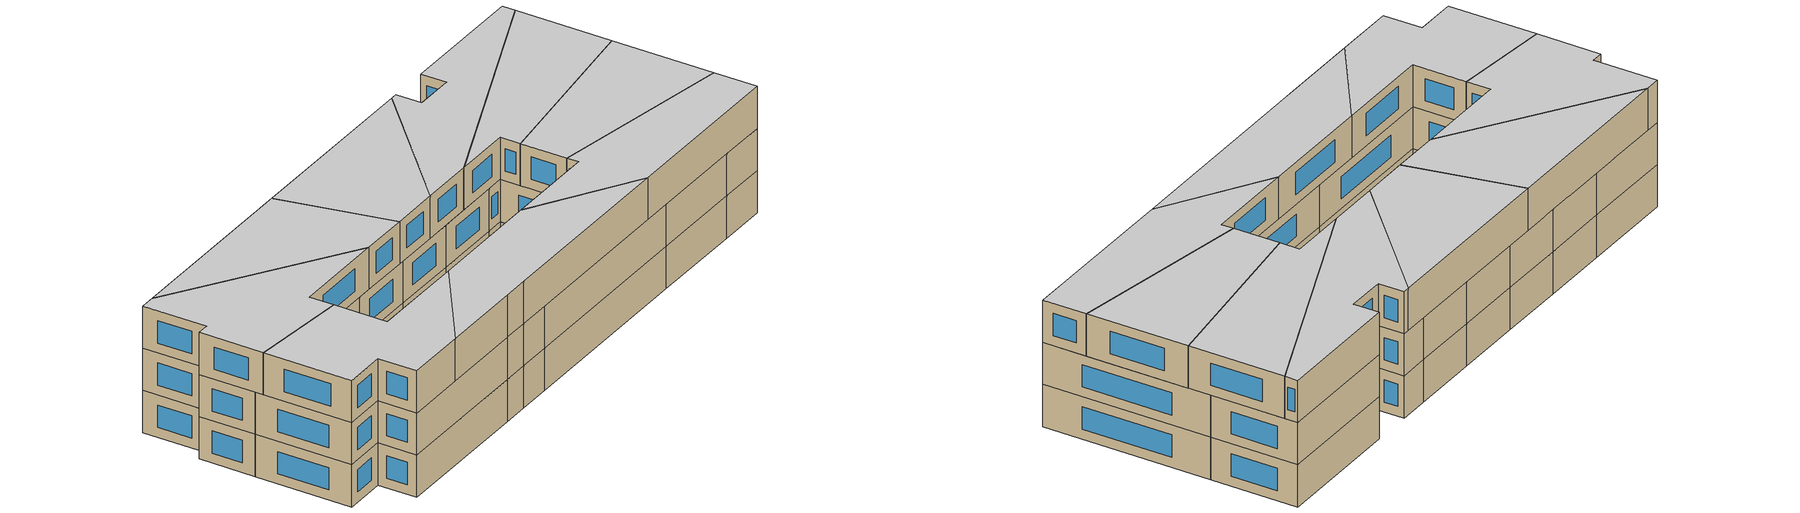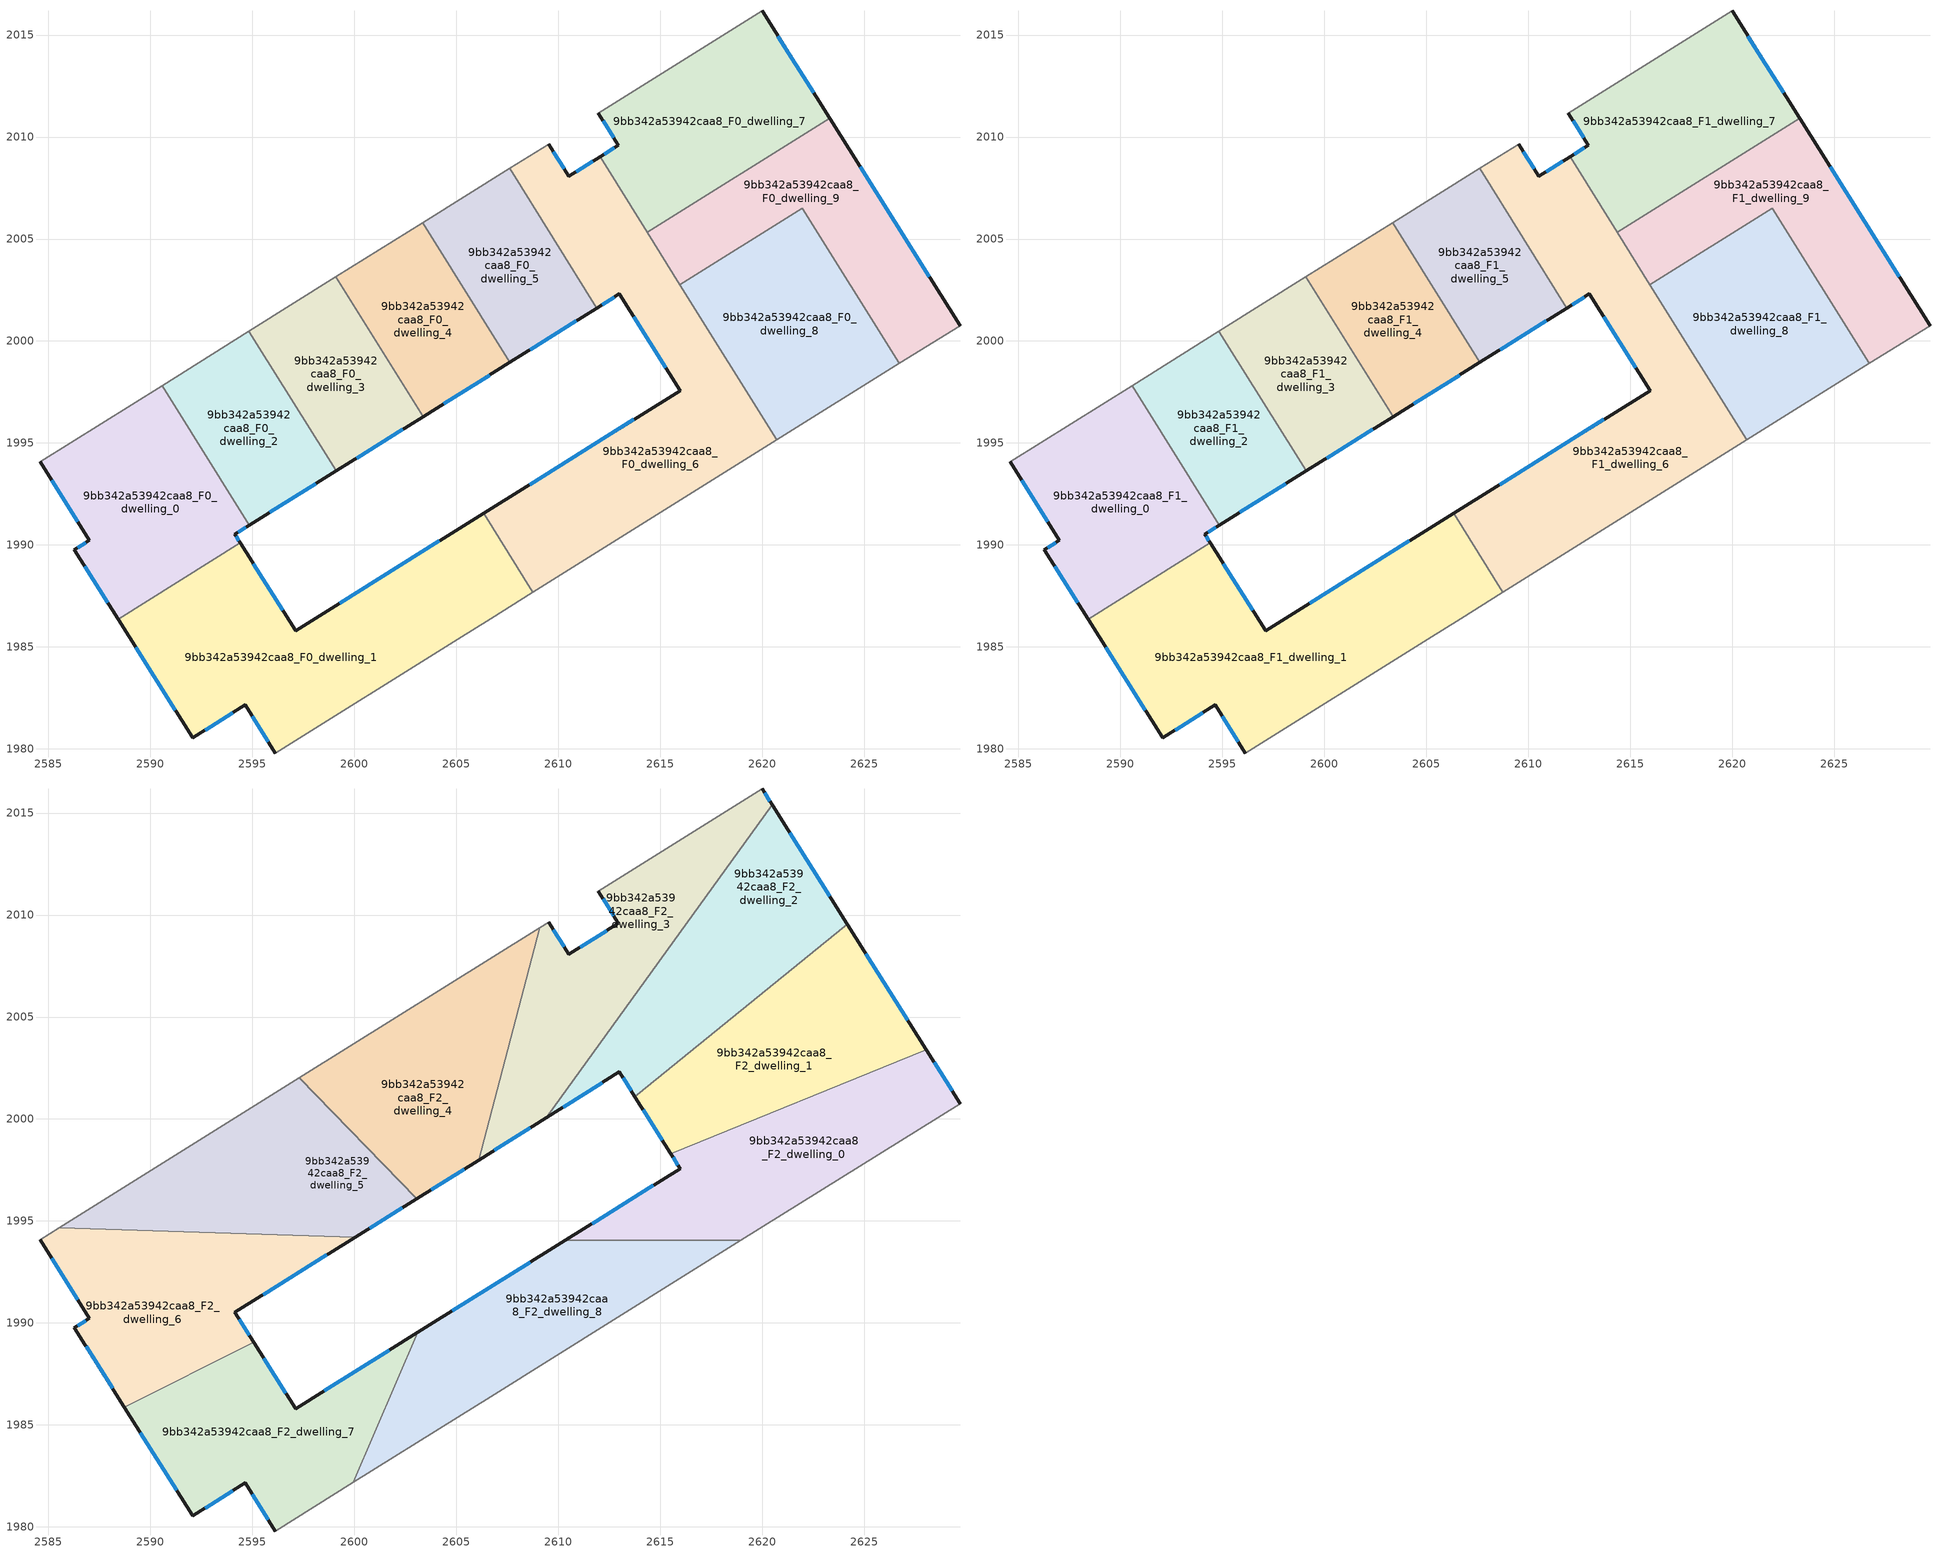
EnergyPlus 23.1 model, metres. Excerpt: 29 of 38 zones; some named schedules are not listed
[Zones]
9bb342a53942caa8_F0_dwelling_0
 floor ground (EU_floor_Construction): 2590.58,1997.82 2594.86,1990.96 2594.14,1990.52 2594.4,1990.1 2588.42,1986.36 2586.28,1989.76 2587.01,1990.22 2584.59,1994.08 z0
 wall outside (EU_wall_Construction): 2584.59,1994.08 2587.01,1990.22 2586.28,1989.76 2588.42,1986.36 / 2594.4,1990.1 2594.14,1990.52 2594.86,1990.96 z0:3
 wall adiabatic (EU_wall_Construction): 2590.58,1997.82 2584.59,1994.08 z0:3
 wall to 9bb342a53942caa8_F0_dwelling_2 (EU_wall_Construction): 2594.86,1990.96 2590.58,1997.82 z0:3
 wall to 9bb342a53942caa8_F0_dwelling_1 (EU_wall_Construction): 2588.42,1986.36 2594.4,1990.1 z0:3
 window (EU_Window_Construction): 2585.16,1993.17 2586.44,1991.13 / 2594.31,1990.62 2594.69,1990.86 / 2594.34,1990.2 2594.2,1990.42 / 2586.78,1988.97 2587.91,1987.16 / 2586.84,1990.12 2586.45,1989.87 z0.7:2.3
9bb342a53942caa8_F0_dwelling_1
 floor ground (EU_floor_Construction): 2606.34,1991.55 2608.76,1987.68 2606.7,1986.39 2605.07,1985.38 2596.14,1979.79 2594.66,1982.15 2592.08,1980.54 2588.42,1986.36 2594.4,1990.1 2597.12,1985.78 z0
 wall outside (EU_wall_Construction): 2588.42,1986.36 2592.08,1980.54 2594.66,1982.15 2596.14,1979.79 / 2606.34,1991.55 2597.12,1985.78 2594.4,1990.1 z0:3
 wall to 9bb342a53942caa8_F0_dwelling_6 (EU_wall_Construction): 2608.76,1987.68 2606.34,1991.55 z0:3
 wall adiabatic (EU_wall_Construction): 2596.14,1979.79 2605.07,1985.38 2606.7,1986.39 2608.76,1987.68 z0:3
 window (EU_Window_Construction): 2595,1981.6 2595.79,1980.35 / 2592.68,1980.92 2594.05,1981.77 / 2589.28,1984.99 2591.22,1981.9 / 2596.48,1986.8 2595.04,1989.09 / 2604.18,1990.19 2599.29,1987.14 z0.7:2.3
9bb342a53942caa8_F0_dwelling_2
 floor ground (EU_floor_Construction): 2594.84,2000.48 2599.12,1993.63 2594.86,1990.96 2590.58,1997.82 z0
 wall outside (EU_wall_Construction): 2594.86,1990.96 2599.12,1993.63 z0:3
 wall adiabatic (EU_wall_Construction): 2594.84,2000.48 2590.58,1997.82 z0:3
 wall to 9bb342a53942caa8_F0_dwelling_3 (EU_wall_Construction): 2599.12,1993.63 2594.84,2000.48 z0:3
 window (EU_Window_Construction): 2595.86,1991.59 2598.12,1993 z0.7:2.3
9bb342a53942caa8_F0_dwelling_3
 floor ground (EU_floor_Construction): 2599.1,2003.14 2603.38,1996.29 2599.12,1993.63 2594.84,2000.48 z0
 wall outside (EU_wall_Construction): 2599.12,1993.63 2603.38,1996.29 z0:3
 wall adiabatic (EU_wall_Construction): 2599.1,2003.14 2594.84,2000.48 z0:3
 wall to 9bb342a53942caa8_F0_dwelling_4 (EU_wall_Construction): 2603.38,1996.29 2599.1,2003.14 z0:3
 window (EU_Window_Construction): 2600.12,1994.25 2602.38,1995.66 z0.7:2.3
9bb342a53942caa8_F0_dwelling_4
 floor ground (EU_floor_Construction): 2603.35,2005.8 2607.63,1998.95 2603.38,1996.29 2599.1,2003.14 z0
 wall outside (EU_wall_Construction): 2603.38,1996.29 2607.63,1998.95 z0:3
 wall adiabatic (EU_wall_Construction): 2603.35,2005.8 2599.1,2003.14 z0:3
 wall to 9bb342a53942caa8_F0_dwelling_5 (EU_wall_Construction): 2607.63,1998.95 2603.35,2005.8 z0:3
 window (EU_Window_Construction): 2604.38,1996.91 2606.63,1998.32 z0.7:2.3
9bb342a53942caa8_F0_dwelling_5
 floor ground (EU_floor_Construction): 2607.61,2008.46 2611.89,2001.61 2607.63,1998.95 2603.35,2005.8 z0
 wall outside (EU_wall_Construction): 2607.63,1998.95 2611.89,2001.61 z0:3
 wall adiabatic (EU_wall_Construction): 2607.61,2008.46 2603.35,2005.8 z0:3
 wall to 9bb342a53942caa8_F0_dwelling_6 (EU_wall_Construction): 2611.89,2001.61 2607.61,2008.46 z0:3
 window (EU_Window_Construction): 2608.63,1999.57 2610.89,2000.98 z0.7:2.3
9bb342a53942caa8_F0_dwelling_6
 floor ground (EU_floor_Construction): 2612.05,2009.04 2620.73,1995.15 2608.76,1987.68 2606.34,1991.55 2615.98,1997.57 2613,2002.3 2611.89,2001.61 2607.61,2008.46 2609.52,2009.65 2610.52,2008.07 z0
 wall outside (EU_wall_Construction): 2611.89,2001.61 2613,2002.3 2615.98,1997.57 2606.34,1991.55 / 2612.05,2009.04 2610.52,2008.07 2609.52,2009.65 z0:3
 wall adiabatic (EU_wall_Construction): 2609.52,2009.65 2607.61,2008.46 / 2608.76,1987.68 2620.73,1995.15 z0:3
 wall to 9bb342a53942caa8_F0_dwelling_8 (EU_wall_Construction): 2620.73,1995.15 2615.97,2002.76 z0:3
 wall to 9bb342a53942caa8_F0_dwelling_7 (EU_wall_Construction): 2614.36,2005.34 2612.05,2009.04 z0:3
 wall to 9bb342a53942caa8_F0_dwelling_9 (EU_wall_Construction): 2615.97,2002.76 2614.36,2005.34 z0:3
 window (EU_Window_Construction): 2613.7,2001.19 2615.28,1998.68 / 2612.15,2001.77 2612.74,2002.14 / 2610.28,2008.44 2609.76,2009.28 / 2611.69,2008.81 2610.88,2008.3 / 2613.71,1996.16 2608.61,1992.96 z0.7:2.3
9bb342a53942caa8_F0_dwelling_7
 floor ground (EU_floor_Construction): 2620,2016.19 2623.3,2010.93 2614.36,2005.34 2612.05,2009.04 2612.95,2009.6 2611.97,2011.17 z0
 wall outside (EU_wall_Construction): 2611.97,2011.17 2612.95,2009.6 2612.05,2009.04 / 2623.3,2010.93 2620,2016.19 z0:3
 wall adiabatic (EU_wall_Construction): 2620,2016.19 2611.97,2011.17 z0:3
 wall to 9bb342a53942caa8_F0_dwelling_9 (EU_wall_Construction): 2614.36,2005.34 2623.3,2010.93 z0:3
 window (EU_Window_Construction): 2612.2,2010.8 2612.72,2009.97 / 2622.53,2012.17 2620.78,2014.95 / 2612.74,2009.47 2612.26,2009.17 z0.7:2.3
9bb342a53942caa8_F0_dwelling_8
 floor ground (EU_floor_Construction): 2621.97,2006.51 2626.72,1998.9 2620.73,1995.15 2615.97,2002.76 z0
 wall to 9bb342a53942caa8_F0_dwelling_9 (EU_wall_Construction): 2626.72,1998.9 2621.97,2006.51 2615.97,2002.76 z0:3
 wall adiabatic (EU_wall_Construction): 2620.73,1995.15 2626.72,1998.9 z0:3
9bb342a53942caa8_F0_dwelling_9
 floor ground (EU_floor_Construction): 2623.3,2010.93 2629.7,2000.76 2626.72,1998.9 2621.97,2006.51 2615.97,2002.76 2614.36,2005.34 z0
 wall outside (EU_wall_Construction): 2629.7,2000.76 2623.3,2010.93 z0:3
 wall adiabatic (EU_wall_Construction): 2626.72,1998.9 2629.7,2000.76 z0:3
 window (EU_Window_Construction): 2628.2,2003.15 2624.81,2008.54 z0.7:2.3
9bb342a53942caa8_F1_dwelling_0
 floor to 9bb342a53942caa8_F0_dwelling_0 (EU_floor_Construction): 2590.58,1997.82 2594.86,1990.96 2594.14,1990.52 2594.4,1990.1 2588.42,1986.36 2586.28,1989.76 2587.01,1990.22 2584.59,1994.08 z3
 wall outside (EU_wall_Construction): 2584.59,1994.08 2587.01,1990.22 2586.28,1989.76 2588.42,1986.36 / 2594.4,1990.1 2594.14,1990.52 2594.86,1990.96 z3:6
 wall adiabatic (EU_wall_Construction): 2590.58,1997.82 2584.59,1994.08 z3:6
 wall to 9bb342a53942caa8_F1_dwelling_2 (EU_wall_Construction): 2594.86,1990.96 2590.58,1997.82 z3:6
 wall to 9bb342a53942caa8_F1_dwelling_1 (EU_wall_Construction): 2588.42,1986.36 2594.4,1990.1 z3:6
 window (EU_Window_Construction): 2585.16,1993.17 2586.44,1991.13 / 2594.31,1990.62 2594.69,1990.86 / 2594.34,1990.2 2594.2,1990.42 / 2586.78,1988.97 2587.91,1987.16 / 2586.84,1990.12 2586.45,1989.87 z3.7:5.3
9bb342a53942caa8_F1_dwelling_1
 floor to 9bb342a53942caa8_F0_dwelling_1 (EU_floor_Construction): 2606.34,1991.55 2608.76,1987.68 2606.7,1986.39 2605.07,1985.38 2596.14,1979.79 2594.66,1982.15 2592.08,1980.54 2588.42,1986.36 2594.4,1990.1 2597.12,1985.78 z3
 wall outside (EU_wall_Construction): 2588.42,1986.36 2592.08,1980.54 2594.66,1982.15 2596.14,1979.79 / 2606.34,1991.55 2597.12,1985.78 2594.4,1990.1 z3:6
 wall to 9bb342a53942caa8_F1_dwelling_6 (EU_wall_Construction): 2608.76,1987.68 2606.34,1991.55 z3:6
 wall adiabatic (EU_wall_Construction): 2596.14,1979.79 2605.07,1985.38 2606.7,1986.39 2608.76,1987.68 z3:6
 window (EU_Window_Construction): 2595,1981.6 2595.79,1980.35 / 2592.68,1980.92 2594.05,1981.77 / 2589.28,1984.99 2591.22,1981.9 / 2596.48,1986.8 2595.04,1989.09 / 2604.18,1990.19 2599.29,1987.14 z3.7:5.3
9bb342a53942caa8_F1_dwelling_2
 floor to 9bb342a53942caa8_F0_dwelling_2 (EU_floor_Construction): 2594.84,2000.48 2599.12,1993.63 2594.86,1990.96 2590.58,1997.82 z3
 wall outside (EU_wall_Construction): 2594.86,1990.96 2599.12,1993.63 z3:6
 wall adiabatic (EU_wall_Construction): 2594.84,2000.48 2590.58,1997.82 z3:6
 wall to 9bb342a53942caa8_F1_dwelling_3 (EU_wall_Construction): 2599.12,1993.63 2594.84,2000.48 z3:6
 window (EU_Window_Construction): 2595.86,1991.59 2598.12,1993 z3.7:5.3
9bb342a53942caa8_F1_dwelling_3
 floor to 9bb342a53942caa8_F0_dwelling_3 (EU_floor_Construction): 2599.1,2003.14 2603.38,1996.29 2599.12,1993.63 2594.84,2000.48 z3
 wall outside (EU_wall_Construction): 2599.12,1993.63 2603.38,1996.29 z3:6
 wall adiabatic (EU_wall_Construction): 2599.1,2003.14 2594.84,2000.48 z3:6
 wall to 9bb342a53942caa8_F1_dwelling_4 (EU_wall_Construction): 2603.38,1996.29 2599.1,2003.14 z3:6
 window (EU_Window_Construction): 2600.12,1994.25 2602.38,1995.66 z3.7:5.3
9bb342a53942caa8_F1_dwelling_4
 floor to 9bb342a53942caa8_F0_dwelling_4 (EU_floor_Construction): 2603.35,2005.8 2607.63,1998.95 2603.38,1996.29 2599.1,2003.14 z3
 wall outside (EU_wall_Construction): 2603.38,1996.29 2607.63,1998.95 z3:6
 wall adiabatic (EU_wall_Construction): 2603.35,2005.8 2599.1,2003.14 z3:6
 wall to 9bb342a53942caa8_F1_dwelling_5 (EU_wall_Construction): 2607.63,1998.95 2603.35,2005.8 z3:6
 window (EU_Window_Construction): 2604.38,1996.91 2606.63,1998.32 z3.7:5.3
9bb342a53942caa8_F1_dwelling_5
 floor to 9bb342a53942caa8_F0_dwelling_5 (EU_floor_Construction): 2607.61,2008.46 2611.89,2001.61 2607.63,1998.95 2603.35,2005.8 z3
 wall outside (EU_wall_Construction): 2607.63,1998.95 2611.89,2001.61 z3:6
 wall adiabatic (EU_wall_Construction): 2607.61,2008.46 2603.35,2005.8 z3:6
 wall to 9bb342a53942caa8_F1_dwelling_6 (EU_wall_Construction): 2611.89,2001.61 2607.61,2008.46 z3:6
 window (EU_Window_Construction): 2608.63,1999.57 2610.89,2000.98 z3.7:5.3
9bb342a53942caa8_F1_dwelling_6
 floor to 9bb342a53942caa8_F0_dwelling_6 (EU_floor_Construction): 2612.05,2009.04 2620.73,1995.15 2608.76,1987.68 2606.34,1991.55 2615.98,1997.57 2613,2002.3 2611.89,2001.61 2607.61,2008.46 2609.52,2009.65 2610.52,2008.07 z3
 wall outside (EU_wall_Construction): 2611.89,2001.61 2613,2002.3 2615.98,1997.57 2606.34,1991.55 / 2612.05,2009.04 2610.52,2008.07 2609.52,2009.65 z3:6
 wall adiabatic (EU_wall_Construction): 2609.52,2009.65 2607.61,2008.46 / 2608.76,1987.68 2620.73,1995.15 z3:6
 wall to 9bb342a53942caa8_F1_dwelling_8 (EU_wall_Construction): 2620.73,1995.15 2615.97,2002.76 z3:6
 wall to 9bb342a53942caa8_F1_dwelling_7 (EU_wall_Construction): 2614.36,2005.34 2612.05,2009.04 z3:6
 wall to 9bb342a53942caa8_F1_dwelling_9 (EU_wall_Construction): 2615.97,2002.76 2614.36,2005.34 z3:6
 window (EU_Window_Construction): 2613.7,2001.19 2615.28,1998.68 / 2612.15,2001.77 2612.74,2002.14 / 2610.28,2008.44 2609.76,2009.28 / 2611.69,2008.81 2610.88,2008.3 / 2613.71,1996.16 2608.61,1992.96 z3.7:5.3
9bb342a53942caa8_F1_dwelling_7
 floor to 9bb342a53942caa8_F0_dwelling_7 (EU_floor_Construction): 2620,2016.19 2623.3,2010.93 2614.36,2005.34 2612.05,2009.04 2612.95,2009.6 2611.97,2011.17 z3
 wall outside (EU_wall_Construction): 2611.97,2011.17 2612.95,2009.6 2612.05,2009.04 / 2623.3,2010.93 2620,2016.19 z3:6
 wall adiabatic (EU_wall_Construction): 2620,2016.19 2611.97,2011.17 z3:6
 wall to 9bb342a53942caa8_F1_dwelling_9 (EU_wall_Construction): 2614.36,2005.34 2623.3,2010.93 z3:6
 window (EU_Window_Construction): 2612.2,2010.8 2612.72,2009.97 / 2622.53,2012.17 2620.78,2014.95 / 2612.74,2009.47 2612.26,2009.17 z3.7:5.3
9bb342a53942caa8_F1_dwelling_8
 floor to 9bb342a53942caa8_F0_dwelling_8 (EU_floor_Construction): 2621.97,2006.51 2626.72,1998.9 2620.73,1995.15 2615.97,2002.76 z3
 wall to 9bb342a53942caa8_F1_dwelling_9 (EU_wall_Construction): 2626.72,1998.9 2621.97,2006.51 2615.97,2002.76 z3:6
 wall adiabatic (EU_wall_Construction): 2620.73,1995.15 2626.72,1998.9 z3:6
9bb342a53942caa8_F1_dwelling_9
 floor to 9bb342a53942caa8_F0_dwelling_9 (EU_floor_Construction): 2623.3,2010.93 2629.7,2000.76 2626.72,1998.9 2621.97,2006.51 2615.97,2002.76 2614.36,2005.34 z3
 wall outside (EU_wall_Construction): 2629.7,2000.76 2623.3,2010.93 z3:6
 wall adiabatic (EU_wall_Construction): 2626.72,1998.9 2629.7,2000.76 z3:6
 window (EU_Window_Construction): 2628.2,2003.15 2624.81,2008.54 z3.7:5.3
9bb342a53942caa8_F2_dwelling_0
 floor to 9bb342a53942caa8_F1_dwelling_9 (EU_floor_Construction): 2628.05,2003.39 2629.7,2000.76 2626.72,1998.9 2624.76,2002.05 z6
 floor to 9bb342a53942caa8_F1_dwelling_8 (EU_floor_Construction): 2624.76,2002.05 2626.72,1998.9 2620.73,1995.15 2618.11,1999.35 z6
 floor to 9bb342a53942caa8_F1_dwelling_6 (EU_floor_Construction): 2618.11,1999.35 2620.73,1995.15 2618.95,1994.04 2610.33,1994.04 2615.98,1997.57 2615.52,1998.3 z6
 wall outside (EU_wall_Construction): 2615.52,1998.3 2615.98,1997.57 2610.33,1994.04 / 2629.7,2000.76 2628.05,2003.39 z6:9
 wall to 9bb342a53942caa8_F2_dwelling_8 (EU_wall_Construction): 2610.33,1994.04 2618.95,1994.04 z6:9
 wall to 9bb342a53942caa8_F2_dwelling_1 (EU_wall_Construction): 2628.05,2003.39 2615.52,1998.3 z6:9
 wall adiabatic (EU_wall_Construction): 2618.95,1994.04 2629.7,2000.76 z6:9
 window (EU_Window_Construction): 2614.65,1996.74 2611.66,1994.87 / 2615.63,1998.13 2615.87,1997.74 / 2629.31,2001.38 2628.44,2002.77 z6.7:8.3
 ceiling to 9bb342a53942caa8_F3_dwelling_0 (EU_floor_Construction): 2629.7,2000.76 2628.05,2003.39 2615.52,1998.3 2615.98,1997.57 2610.33,1994.04 2618.95,1994.04 z9
9bb342a53942caa8_F2_dwelling_1
 floor to 9bb342a53942caa8_F1_dwelling_9 (EU_floor_Construction): 2624.17,2009.55 2628.05,2003.39 2624.76,2002.05 2621.97,2006.51 2615.97,2002.76 2615.92,2002.85 z6
 floor to 9bb342a53942caa8_F1_dwelling_8 (EU_floor_Construction): 2621.97,2006.51 2624.76,2002.05 2618.11,1999.35 2615.97,2002.76 z6
 floor to 9bb342a53942caa8_F1_dwelling_6 (EU_floor_Construction): 2615.92,2002.85 2618.11,1999.35 2615.52,1998.3 2613.76,2001.1 z6
 wall outside (EU_wall_Construction): 2613.76,2001.1 2615.52,1998.3 / 2628.05,2003.39 2624.17,2009.55 z6:9
 wall to 9bb342a53942caa8_F2_dwelling_2 (EU_wall_Construction): 2624.17,2009.55 2613.76,2001.1 z6:9
 window (EU_Window_Construction): 2614.17,2000.44 2615.11,1998.95 / 2627.14,2004.84 2625.08,2008.1 z6.7:8.3
 ceiling to 9bb342a53942caa8_F3_dwelling_1 (EU_floor_Construction): 2628.05,2003.39 2624.17,2009.55 2613.76,2001.1 2615.52,1998.3 z9
9bb342a53942caa8_F2_dwelling_2
 floor to 9bb342a53942caa8_F1_dwelling_7 (EU_floor_Construction): 2620.5,2015.4 2623.3,2010.93 2614.36,2005.34 2613.84,2006.18 z6
 floor to 9bb342a53942caa8_F1_dwelling_9 (EU_floor_Construction): 2623.3,2010.93 2624.17,2009.55 2615.92,2002.85 2614.36,2005.34 z6
 floor to 9bb342a53942caa8_F1_dwelling_5 (EU_floor_Construction): 2611.26,2002.62 2611.89,2001.61 2609.41,2000.06 z6
 floor to 9bb342a53942caa8_F1_dwelling_6 (EU_floor_Construction): 2613.84,2006.18 2615.92,2002.85 2613.76,2001.1 2613,2002.3 2611.89,2001.61 2611.26,2002.62 z6
 floor adiabatic (EU_floor_Construction): 2620.5,2015.4 2623.3,2010.93 2614.36,2005.34 2613.84,2006.18 z6
 wall outside (EU_wall_Construction): 2609.41,2000.06 2613,2002.3 2613.76,2001.1 / 2624.17,2009.55 2620.5,2015.4 z6:9
 wall to 9bb342a53942caa8_F2_dwelling_3 (EU_wall_Construction): 2620.5,2015.4 2609.41,2000.06 z6:9
 window (EU_Window_Construction): 2613.18,2002.02 2613.58,2001.38 / 2610.25,2000.58 2612.16,2001.78 / 2623.31,2010.92 2621.36,2014.02 z6.7:8.3
 ceiling to 9bb342a53942caa8_F3_dwelling_2 (EU_floor_Construction): 2624.17,2009.55 2620.5,2015.4 2609.41,2000.06 2613,2002.3 2613.76,2001.1 z9
9bb342a53942caa8_F2_dwelling_3
 floor to 9bb342a53942caa8_F1_dwelling_6 (EU_floor_Construction): 2612.05,2009.04 2613.84,2006.18 2611.26,2002.62 2608.48,2007.07 2609.09,2009.38 2609.52,2009.65 2610.52,2008.07 z6
 floor to 9bb342a53942caa8_F1_dwelling_5 (EU_floor_Construction): 2608.48,2007.07 2611.26,2002.62 2609.41,2000.06 2607.63,1998.95 2606.73,2000.4 z6
 floor to 9bb342a53942caa8_F1_dwelling_7 (EU_floor_Construction): 2620,2016.19 2620.5,2015.4 2613.84,2006.18 2612.05,2009.04 2612.95,2009.6 2611.97,2011.17 z6
 floor to 9bb342a53942caa8_F1_dwelling_4 (EU_floor_Construction): 2606.73,2000.4 2607.63,1998.95 2606.1,1997.99 z6
 wall outside (EU_wall_Construction): 2611.97,2011.17 2612.95,2009.6 2610.52,2008.07 2609.52,2009.65 / 2620.5,2015.4 2620,2016.19 / 2606.1,1997.99 2609.41,2000.06 z6:9
 wall adiabatic (EU_wall_Construction): 2620,2016.19 2611.97,2011.17 / 2609.52,2009.65 2609.09,2009.38 z6:9
 wall to 9bb342a53942caa8_F2_dwelling_4 (EU_wall_Construction): 2609.09,2009.38 2606.1,1997.99 z6:9
 window (EU_Window_Construction): 2612.38,2009.24 2611.09,2008.43 / 2612.2,2010.8 2612.72,2009.97 / 2620.38,2015.58 2620.12,2016 / 2606.87,1998.47 2608.63,1999.57 / 2610.28,2008.44 2609.76,2009.28 z6.7:8.3
 ceiling to 9bb342a53942caa8_F3_dwelling_3 (EU_floor_Construction): 2609.41,2000.06 2620.5,2015.4 2620,2016.19 2611.97,2011.17 2612.95,2009.6 2610.52,2008.07 2609.52,2009.65 2609.09,2009.38 2606.1,1997.99 z9
9bb342a53942caa8_F2_dwelling_4
 floor to 9bb342a53942caa8_F1_dwelling_3 (EU_floor_Construction): 2599.1,2003.14 2603.38,1996.29 2603.07,1996.09 2597.31,2002.02 z6
 floor to 9bb342a53942caa8_F1_dwelling_4 (EU_floor_Construction): 2603.36,2005.8 2606.73,2000.4 2606.1,1997.99 2603.38,1996.29 2599.1,2003.14 z6
 floor to 9bb342a53942caa8_F1_dwelling_6 (EU_floor_Construction): 2609.09,2009.38 2608.48,2007.07 2607.61,2008.46 z6
 floor to 9bb342a53942caa8_F1_dwelling_5 (EU_floor_Construction): 2607.61,2008.46 2608.48,2007.07 2606.73,2000.4 2603.36,2005.8 z6
 wall outside (EU_wall_Construction): 2603.07,1996.09 2606.1,1997.99 z6:9
 wall to 9bb342a53942caa8_F2_dwelling_5 (EU_wall_Construction): 2597.31,2002.02 2603.07,1996.09 z6:9
 wall adiabatic (EU_wall_Construction): 2609.09,2009.38 2597.31,2002.02 z6:9
 window (EU_Window_Construction): 2603.78,1996.54 2605.38,1997.54 z6.7:8.3
 ceiling to 9bb342a53942caa8_F3_dwelling_4 (EU_floor_Construction): 2606.1,1997.99 2609.09,2009.38 2597.31,2002.02 2603.07,1996.09 z9
9bb342a53942caa8_F2_dwelling_5
 floor to 9bb342a53942caa8_F1_dwelling_2 (EU_floor_Construction): 2594.84,2000.48 2598.73,1994.24 2592.69,1994.43 2590.58,1997.82 z6
 floor to 9bb342a53942caa8_F1_dwelling_0 (EU_floor_Construction): 2590.58,1997.82 2592.69,1994.43 2585.53,1994.66 z6
 floor to 9bb342a53942caa8_F1_dwelling_3 (EU_floor_Construction): 2597.31,2002.02 2603.07,1996.09 2600.04,1994.2 2598.73,1994.24 2594.84,2000.48 z6
 wall outside (EU_wall_Construction): 2600.04,1994.2 2603.07,1996.09 z6:9
 wall to 9bb342a53942caa8_F2_dwelling_6 (EU_wall_Construction): 2585.53,1994.66 2600.04,1994.2 z6:9
 wall adiabatic (EU_wall_Construction): 2597.31,2002.02 2585.53,1994.66 z6:9
 window (EU_Window_Construction): 2600.75,1994.65 2602.35,1995.65 z6.7:8.3
 ceiling to 9bb342a53942caa8_F3_dwelling_5 (EU_floor_Construction): 2603.07,1996.09 2597.31,2002.02 2585.53,1994.66 2600.04,1994.2 z9
9bb342a53942caa8_F2_dwelling_6
 floor to 9bb342a53942caa8_F1_dwelling_0 (EU_floor_Construction): 2592.69,1994.43 2594.86,1990.96 2594.14,1990.52 2594.4,1990.1 2588.42,1986.36 2586.28,1989.76 2587.01,1990.22 2584.59,1994.08 2585.53,1994.66 z6
 floor to 9bb342a53942caa8_F1_dwelling_1 (EU_floor_Construction): 2594.4,1990.1 2595.07,1989.04 2588.72,1985.87 2588.42,1986.36 z6
 floor to 9bb342a53942caa8_F1_dwelling_2 (EU_floor_Construction): 2598.73,1994.24 2599.12,1993.63 2594.86,1990.96 2592.69,1994.43 z6
 floor to 9bb342a53942caa8_F1_dwelling_3 (EU_floor_Construction): 2600.04,1994.2 2599.12,1993.63 2598.73,1994.24 z6
 wall outside (EU_wall_Construction): 2584.59,1994.08 2587.01,1990.22 2586.28,1989.76 2588.72,1985.87 / 2595.07,1989.04 2594.14,1990.52 2600.04,1994.2 z6:9
 wall adiabatic (EU_wall_Construction): 2585.53,1994.66 2584.59,1994.08 z6:9
 wall to 9bb342a53942caa8_F2_dwelling_7 (EU_wall_Construction): 2588.72,1985.87 2595.07,1989.04 z6:9
 window (EU_Window_Construction): 2585.16,1993.17 2586.44,1991.13 / 2595.52,1991.38 2598.65,1993.34 / 2594.85,1989.39 2594.36,1990.17 / 2586.85,1988.85 2588.15,1986.79 / 2586.84,1990.12 2586.45,1989.87 z6.7:8.3
 ceiling to 9bb342a53942caa8_F3_dwelling_6 (EU_floor_Construction): 2595.07,1989.04 2594.14,1990.52 2600.04,1994.2 2585.53,1994.66 2584.59,1994.08 2587.01,1990.22 2586.28,1989.76 2588.72,1985.87 z9
9bb342a53942caa8_F2_dwelling_7
 floor to 9bb342a53942caa8_F1_dwelling_1 (EU_floor_Construction): 2603.12,1989.53 2599.96,1982.18 2596.14,1979.79 2594.66,1982.15 2592.08,1980.54 2588.72,1985.87 2595.07,1989.04 2597.12,1985.78 z6
 wall outside (EU_wall_Construction): 2588.72,1985.87 2592.08,1980.54 2594.66,1982.15 2596.14,1979.79 / 2603.12,1989.53 2597.12,1985.78 2595.07,1989.04 z6:9
 wall to 9bb342a53942caa8_F2_dwelling_8 (EU_wall_Construction): 2599.96,1982.18 2603.12,1989.53 z6:9
 wall adiabatic (EU_wall_Construction): 2596.14,1979.79 2599.96,1982.18 z6:9
 window (EU_Window_Construction): 2592.68,1980.92 2594.05,1981.77 / 2589.51,1984.62 2591.29,1981.79 / 2596.64,1986.55 2595.55,1988.28 / 2601.71,1988.65 2598.53,1986.66 / 2595,1981.6 2595.79,1980.35 z6.7:8.3
 ceiling to 9bb342a53942caa8_F3_dwelling_7 (EU_floor_Construction): 2599.96,1982.18 2603.12,1989.53 2597.12,1985.78 2595.07,1989.04 2588.72,1985.87 2592.08,1980.54 2594.66,1982.15 2596.14,1979.79 z9
9bb342a53942caa8_F2_dwelling_8
 floor to 9bb342a53942caa8_F1_dwelling_6 (EU_floor_Construction): 2618.95,1994.04 2608.76,1987.68 2606.34,1991.55 2610.33,1994.04 z6
 floor to 9bb342a53942caa8_F1_dwelling_1 (EU_floor_Construction): 2606.34,1991.55 2608.76,1987.68 2606.7,1986.39 2605.07,1985.38 2599.96,1982.18 2603.12,1989.53 z6
 wall outside (EU_wall_Construction): 2610.33,1994.04 2603.12,1989.53 z6:9
 wall adiabatic (EU_wall_Construction): 2599.96,1982.18 2605.07,1985.38 2606.7,1986.39 2618.95,1994.04 z6:9
 window (EU_Window_Construction): 2608.64,1992.98 2604.81,1990.59 z6.7:8.3
 ceiling to 9bb342a53942caa8_F3_dwelling_8 (EU_floor_Construction): 2618.95,1994.04 2610.33,1994.04 2603.12,1989.53 2599.96,1982.18 2605.07,1985.38 2606.7,1986.39 z9
[Building]
EU S2 Campaign: North Axis=0; Terrain=City; Solar Distribution=FullExterior
[Site:Location]
Budapest.Ferenc.Liszt.Intl.AP: Latitude=47.437; Longitude=19.256; Time Zone=1; Elevation=185
[SizingPeriod:WeatherFileDays]
AnnualSizingPeriod: Begin Month=1; Begin Day of Month=1; End Month=12; End Day of Month=31; Day of Week for Start Day=Monday; Use Weather File Daylight Saving Period=No; Use Weather File Rain and Snow Indicators=No
[MATERIAL]
EU_InternalMass_Material: Roughness=MediumRough; Thickness=0.1; Conductivity=1; Density=1800; Specific Heat=900; Thermal Absorptance=0.9; Solar Absorptance=0.7; Visible Absorptance=0.7
[MATERIAL:NOMASS] Roughness=MediumRough; Thermal Absorptance=0.9; Solar Absorptance=0.7; Visible Absorptance=0.7
Name | Thermal Resistance
EU_wall_NoMass | 0.832559
EU_floor_NoMass | 0.872794
[WINDOWMATERIAL:SIMPLEGLAZINGSYSTEM]
EU_Window_SimpleGlazing: UFactor=2.79869; Solar Heat Gain Coefficient=0.75; Visible Transmittance=0.75
[CONSTRUCTION]
EU_wall_Construction: EU_wall_NoMass
EU_floor_Construction: EU_floor_NoMass
EU_Window_Construction: EU_Window_SimpleGlazing
EU_InternalMass_Construction: EU_InternalMass_Material
[ZONE] Type=1; Multiplier=1; Ceiling Height=autocalculate; Floor Area=autocalculate; Part of Total Floor Area=Yes
Name | Volume
9bb342a53942caa8_F0_dwelling_0; 9bb342a53942caa8_F1_dwelling_0 | 190.432
9bb342a53942caa8_F2_dwelling_0 | 211.602
9bb342a53942caa8_F0_dwelling_1; 9bb342a53942caa8_F1_dwelling_1; 9bb342a53942caa8_F0_dwelling_6; 9bb342a53942caa8_F1_dwelling_6 | 327.917
9bb342a53942caa8_F2_dwelling_1 | 211.594
9bb342a53942caa8_F0_dwelling_2; 9bb342a53942caa8_F1_dwelling_2 | 121.736
9bb342a53942caa8_F2_dwelling_2 | 211.589
9bb342a53942caa8_F0_dwelling_3; 9bb342a53942caa8_F1_dwelling_3 | 121.676
9bb342a53942caa8_F2_dwelling_3 | 211.567
9bb342a53942caa8_F0_dwelling_4; 9bb342a53942caa8_F1_dwelling_4 | 121.648
9bb342a53942caa8_F2_dwelling_4 | 211.607
9bb342a53942caa8_F0_dwelling_5; 9bb342a53942caa8_F1_dwelling_5 | 121.655
9bb342a53942caa8_F2_dwelling_5 | 211.59
9bb342a53942caa8_F2_dwelling_6 | 211.571
9bb342a53942caa8_F0_dwelling_7; 9bb342a53942caa8_F1_dwelling_7; 9bb342a53942caa8_F0_dwelling_8; 9bb342a53942caa8_F1_dwelling_8 | 190.427
9bb342a53942caa8_F2_dwelling_7 | 211.588
9bb342a53942caa8_F2_dwelling_8 | 211.576
9bb342a53942caa8_F0_dwelling_9; 9bb342a53942caa8_F1_dwelling_9 | 190.44
[INTERNALMASS] Construction=EU_InternalMass_Construction
Name | Zone or ZoneList | Surface Area
9bb342a53942caa8_F0_dwelling_0_EU_InternalMass | 9bb342a53942caa8_F0_dwelling_0 | 63.4791
9bb342a53942caa8_F0_dwelling_1_EU_InternalMass | 9bb342a53942caa8_F0_dwelling_1 | 109.308
9bb342a53942caa8_F0_dwelling_2_EU_InternalMass | 9bb342a53942caa8_F0_dwelling_2 | 40.5786
9bb342a53942caa8_F0_dwelling_3_EU_InternalMass | 9bb342a53942caa8_F0_dwelling_3 | 40.5585
9bb342a53942caa8_F0_dwelling_4_EU_InternalMass | 9bb342a53942caa8_F0_dwelling_4 | 40.5494
9bb342a53942caa8_F0_dwelling_5_EU_InternalMass | 9bb342a53942caa8_F0_dwelling_5 | 40.5515
9bb342a53942caa8_F0_dwelling_6_EU_InternalMass | 9bb342a53942caa8_F0_dwelling_6 | 109.302
9bb342a53942caa8_F0_dwelling_7_EU_InternalMass | 9bb342a53942caa8_F0_dwelling_7 | 63.4763
9bb342a53942caa8_F0_dwelling_8_EU_InternalMass | 9bb342a53942caa8_F0_dwelling_8 | 63.4764
9bb342a53942caa8_F0_dwelling_9_EU_InternalMass | 9bb342a53942caa8_F0_dwelling_9 | 63.4804
9bb342a53942caa8_F1_dwelling_0_EU_InternalMass | 9bb342a53942caa8_F1_dwelling_0 | 63.4791
9bb342a53942caa8_F1_dwelling_1_EU_InternalMass | 9bb342a53942caa8_F1_dwelling_1 | 109.308
9bb342a53942caa8_F1_dwelling_2_EU_InternalMass | 9bb342a53942caa8_F1_dwelling_2 | 40.5786
9bb342a53942caa8_F1_dwelling_3_EU_InternalMass | 9bb342a53942caa8_F1_dwelling_3 | 40.5585
9bb342a53942caa8_F1_dwelling_4_EU_InternalMass | 9bb342a53942caa8_F1_dwelling_4 | 40.5494
9bb342a53942caa8_F1_dwelling_5_EU_InternalMass | 9bb342a53942caa8_F1_dwelling_5 | 40.5515
9bb342a53942caa8_F1_dwelling_6_EU_InternalMass | 9bb342a53942caa8_F1_dwelling_6 | 109.302
9bb342a53942caa8_F1_dwelling_7_EU_InternalMass | 9bb342a53942caa8_F1_dwelling_7 | 63.4763
9bb342a53942caa8_F1_dwelling_8_EU_InternalMass | 9bb342a53942caa8_F1_dwelling_8 | 63.4764
9bb342a53942caa8_F1_dwelling_9_EU_InternalMass | 9bb342a53942caa8_F1_dwelling_9 | 63.4804
9bb342a53942caa8_F2_dwelling_0_EU_InternalMass | 9bb342a53942caa8_F2_dwelling_0 | 70.5339
9bb342a53942caa8_F2_dwelling_1_EU_InternalMass | 9bb342a53942caa8_F2_dwelling_1 | 70.5315
9bb342a53942caa8_F2_dwelling_2_EU_InternalMass | 9bb342a53942caa8_F2_dwelling_2 | 70.5296
9bb342a53942caa8_F2_dwelling_3_EU_InternalMass | 9bb342a53942caa8_F2_dwelling_3 | 70.5222
9bb342a53942caa8_F2_dwelling_4_EU_InternalMass | 9bb342a53942caa8_F2_dwelling_4 | 70.5355
9bb342a53942caa8_F2_dwelling_5_EU_InternalMass | 9bb342a53942caa8_F2_dwelling_5 | 70.53
9bb342a53942caa8_F2_dwelling_6_EU_InternalMass | 9bb342a53942caa8_F2_dwelling_6 | 70.5236
9bb342a53942caa8_F2_dwelling_7_EU_InternalMass | 9bb342a53942caa8_F2_dwelling_7 | 70.5292
9bb342a53942caa8_F2_dwelling_8_EU_InternalMass | 9bb342a53942caa8_F2_dwelling_8 | 70.5252
[OTHEREQUIPMENT] Fuel Type=Electricity; Design Level Calculation Method=Watts/Area; Power per Zone Floor Area=1; Fraction Latent=0; Fraction Radiant=0; Fraction Lost=0; Carbon Dioxide Generation Rate=0; EndUse Subcategory=EU_Step8_InternalGains
Name | Zone or ZoneList or Space or SpaceList | Schedule
EU_Step8_InternalGain_9bb342a53942caa8_F0_dwelling_0_f000 | 9bb342a53942caa8_F0_dwelling_0 | EU_Step8_GainSchedule_9bb342a53942caa8_F0_dwelling_0_f000
EU_Step8_InternalGain_9bb342a53942caa8_F0_dwelling_1_f000 | 9bb342a53942caa8_F0_dwelling_1 | EU_Step8_GainSchedule_9bb342a53942caa8_F0_dwelling_1_f000
EU_Step8_InternalGain_9bb342a53942caa8_F0_dwelling_2_f000 | 9bb342a53942caa8_F0_dwelling_2 | EU_Step8_GainSchedule_9bb342a53942caa8_F0_dwelling_2_f000
EU_Step8_InternalGain_9bb342a53942caa8_F0_dwelling_3_f000 | 9bb342a53942caa8_F0_dwelling_3 | EU_Step8_GainSchedule_9bb342a53942caa8_F0_dwelling_3_f000
EU_Step8_InternalGain_9bb342a53942caa8_F0_dwelling_4_f000 | 9bb342a53942caa8_F0_dwelling_4 | EU_Step8_GainSchedule_9bb342a53942caa8_F0_dwelling_4_f000
EU_Step8_InternalGain_9bb342a53942caa8_F0_dwelling_5_f000 | 9bb342a53942caa8_F0_dwelling_5 | EU_Step8_GainSchedule_9bb342a53942caa8_F0_dwelling_5_f000
EU_Step8_InternalGain_9bb342a53942caa8_F0_dwelling_6_f000 | 9bb342a53942caa8_F0_dwelling_6 | EU_Step8_GainSchedule_9bb342a53942caa8_F0_dwelling_6_f000
EU_Step8_InternalGain_9bb342a53942caa8_F0_dwelling_7_f000 | 9bb342a53942caa8_F0_dwelling_7 | EU_Step8_GainSchedule_9bb342a53942caa8_F0_dwelling_7_f000
EU_Step8_InternalGain_9bb342a53942caa8_F0_dwelling_8_f000 | 9bb342a53942caa8_F0_dwelling_8 | EU_Step8_GainSchedule_9bb342a53942caa8_F0_dwelling_8_f000
EU_Step8_InternalGain_9bb342a53942caa8_F0_dwelling_9_f000 | 9bb342a53942caa8_F0_dwelling_9 | EU_Step8_GainSchedule_9bb342a53942caa8_F0_dwelling_9_f000
EU_Step8_InternalGain_9bb342a53942caa8_F1_dwelling_0_f000 | 9bb342a53942caa8_F1_dwelling_0 | EU_Step8_GainSchedule_9bb342a53942caa8_F1_dwelling_0_f000
EU_Step8_InternalGain_9bb342a53942caa8_F1_dwelling_1_f000 | 9bb342a53942caa8_F1_dwelling_1 | EU_Step8_GainSchedule_9bb342a53942caa8_F1_dwelling_1_f000
EU_Step8_InternalGain_9bb342a53942caa8_F1_dwelling_2_f000 | 9bb342a53942caa8_F1_dwelling_2 | EU_Step8_GainSchedule_9bb342a53942caa8_F1_dwelling_2_f000
EU_Step8_InternalGain_9bb342a53942caa8_F1_dwelling_3_f000 | 9bb342a53942caa8_F1_dwelling_3 | EU_Step8_GainSchedule_9bb342a53942caa8_F1_dwelling_3_f000
EU_Step8_InternalGain_9bb342a53942caa8_F1_dwelling_4_f000 | 9bb342a53942caa8_F1_dwelling_4 | EU_Step8_GainSchedule_9bb342a53942caa8_F1_dwelling_4_f000
EU_Step8_InternalGain_9bb342a53942caa8_F1_dwelling_5_f000 | 9bb342a53942caa8_F1_dwelling_5 | EU_Step8_GainSchedule_9bb342a53942caa8_F1_dwelling_5_f000
EU_Step8_InternalGain_9bb342a53942caa8_F1_dwelling_6_f000 | 9bb342a53942caa8_F1_dwelling_6 | EU_Step8_GainSchedule_9bb342a53942caa8_F1_dwelling_6_f000
EU_Step8_InternalGain_9bb342a53942caa8_F1_dwelling_7_f000 | 9bb342a53942caa8_F1_dwelling_7 | EU_Step8_GainSchedule_9bb342a53942caa8_F1_dwelling_7_f000
EU_Step8_InternalGain_9bb342a53942caa8_F1_dwelling_8_f000 | 9bb342a53942caa8_F1_dwelling_8 | EU_Step8_GainSchedule_9bb342a53942caa8_F1_dwelling_8_f000
EU_Step8_InternalGain_9bb342a53942caa8_F1_dwelling_9_f000 | 9bb342a53942caa8_F1_dwelling_9 | EU_Step8_GainSchedule_9bb342a53942caa8_F1_dwelling_9_f000
EU_Step8_InternalGain_9bb342a53942caa8_F2_dwelling_0_f000 | 9bb342a53942caa8_F2_dwelling_0 | EU_Step8_GainSchedule_9bb342a53942caa8_F2_dwelling_0_f000
EU_Step8_InternalGain_9bb342a53942caa8_F2_dwelling_1_f000 | 9bb342a53942caa8_F2_dwelling_1 | EU_Step8_GainSchedule_9bb342a53942caa8_F2_dwelling_1_f000
EU_Step8_InternalGain_9bb342a53942caa8_F2_dwelling_2_f000 | 9bb342a53942caa8_F2_dwelling_2 | EU_Step8_GainSchedule_9bb342a53942caa8_F2_dwelling_2_f000
EU_Step8_InternalGain_9bb342a53942caa8_F2_dwelling_3_f000 | 9bb342a53942caa8_F2_dwelling_3 | EU_Step8_GainSchedule_9bb342a53942caa8_F2_dwelling_3_f000
EU_Step8_InternalGain_9bb342a53942caa8_F2_dwelling_4_f000 | 9bb342a53942caa8_F2_dwelling_4 | EU_Step8_GainSchedule_9bb342a53942caa8_F2_dwelling_4_f000
EU_Step8_InternalGain_9bb342a53942caa8_F2_dwelling_5_f000 | 9bb342a53942caa8_F2_dwelling_5 | EU_Step8_GainSchedule_9bb342a53942caa8_F2_dwelling_5_f000
EU_Step8_InternalGain_9bb342a53942caa8_F2_dwelling_6_f000 | 9bb342a53942caa8_F2_dwelling_6 | EU_Step8_GainSchedule_9bb342a53942caa8_F2_dwelling_6_f000
EU_Step8_InternalGain_9bb342a53942caa8_F2_dwelling_7_f000 | 9bb342a53942caa8_F2_dwelling_7 | EU_Step8_GainSchedule_9bb342a53942caa8_F2_dwelling_7_f000
EU_Step8_InternalGain_9bb342a53942caa8_F2_dwelling_8_f000 | 9bb342a53942caa8_F2_dwelling_8 | EU_Step8_GainSchedule_9bb342a53942caa8_F2_dwelling_8_f000
[ZONEVENTILATION:DESIGNFLOWRATE] Schedule=EU_AlwaysOn; Design Flow Rate Calculation Method=AirChanges/Hour; Air Changes per Hour=0.475469; Ventilation Type=Natural; Fan Pressure Rise=0; Fan Total Efficiency=1; Constant Term Coefficient=1; Temperature Term Coefficient=0; Velocity Term Coefficient=0; Velocity Squared Term Coefficient=0; Minimum Indoor Temperature=-100; Maximum Indoor Temperature=100; Delta Temperature=-100; Minimum Outdoor Temperature=-100; Maximum Outdoor Temperature=100; Maximum Wind Speed=40
Name | Zone or ZoneList or Space or SpaceList
EU_ConstantAir_9bb342a53942caa8_F0_dwelling_0 | 9bb342a53942caa8_F0_dwelling_0
EU_ConstantAir_9bb342a53942caa8_F0_dwelling_1 | 9bb342a53942caa8_F0_dwelling_1
EU_ConstantAir_9bb342a53942caa8_F0_dwelling_2 | 9bb342a53942caa8_F0_dwelling_2
EU_ConstantAir_9bb342a53942caa8_F0_dwelling_3 | 9bb342a53942caa8_F0_dwelling_3
EU_ConstantAir_9bb342a53942caa8_F0_dwelling_4 | 9bb342a53942caa8_F0_dwelling_4
EU_ConstantAir_9bb342a53942caa8_F0_dwelling_5 | 9bb342a53942caa8_F0_dwelling_5
EU_ConstantAir_9bb342a53942caa8_F0_dwelling_6 | 9bb342a53942caa8_F0_dwelling_6
EU_ConstantAir_9bb342a53942caa8_F0_dwelling_7 | 9bb342a53942caa8_F0_dwelling_7
EU_ConstantAir_9bb342a53942caa8_F0_dwelling_8 | 9bb342a53942caa8_F0_dwelling_8
EU_ConstantAir_9bb342a53942caa8_F0_dwelling_9 | 9bb342a53942caa8_F0_dwelling_9
EU_ConstantAir_9bb342a53942caa8_F1_dwelling_0 | 9bb342a53942caa8_F1_dwelling_0
EU_ConstantAir_9bb342a53942caa8_F1_dwelling_1 | 9bb342a53942caa8_F1_dwelling_1
EU_ConstantAir_9bb342a53942caa8_F1_dwelling_2 | 9bb342a53942caa8_F1_dwelling_2
EU_ConstantAir_9bb342a53942caa8_F1_dwelling_3 | 9bb342a53942caa8_F1_dwelling_3
EU_ConstantAir_9bb342a53942caa8_F1_dwelling_4 | 9bb342a53942caa8_F1_dwelling_4
EU_ConstantAir_9bb342a53942caa8_F1_dwelling_5 | 9bb342a53942caa8_F1_dwelling_5
EU_ConstantAir_9bb342a53942caa8_F1_dwelling_6 | 9bb342a53942caa8_F1_dwelling_6
EU_ConstantAir_9bb342a53942caa8_F1_dwelling_7 | 9bb342a53942caa8_F1_dwelling_7
EU_ConstantAir_9bb342a53942caa8_F1_dwelling_8 | 9bb342a53942caa8_F1_dwelling_8
EU_ConstantAir_9bb342a53942caa8_F1_dwelling_9 | 9bb342a53942caa8_F1_dwelling_9
EU_ConstantAir_9bb342a53942caa8_F2_dwelling_0 | 9bb342a53942caa8_F2_dwelling_0
EU_ConstantAir_9bb342a53942caa8_F2_dwelling_1 | 9bb342a53942caa8_F2_dwelling_1
EU_ConstantAir_9bb342a53942caa8_F2_dwelling_2 | 9bb342a53942caa8_F2_dwelling_2
EU_ConstantAir_9bb342a53942caa8_F2_dwelling_3 | 9bb342a53942caa8_F2_dwelling_3
EU_ConstantAir_9bb342a53942caa8_F2_dwelling_4 | 9bb342a53942caa8_F2_dwelling_4
EU_ConstantAir_9bb342a53942caa8_F2_dwelling_5 | 9bb342a53942caa8_F2_dwelling_5
EU_ConstantAir_9bb342a53942caa8_F2_dwelling_6 | 9bb342a53942caa8_F2_dwelling_6
EU_ConstantAir_9bb342a53942caa8_F2_dwelling_7 | 9bb342a53942caa8_F2_dwelling_7
EU_ConstantAir_9bb342a53942caa8_F2_dwelling_8 | 9bb342a53942caa8_F2_dwelling_8
[HVACTEMPLATE:ZONE:IDEALLOADSAIRSYSTEM] System Availability Schedule=EU_AlwaysOn; Maximum Heating Supply Air Temperature=50; Minimum Cooling Supply Air Temperature=13; Maximum Heating Supply Air Humidity Ratio=0.0156; Minimum Cooling Supply Air Humidity Ratio=0.0077; Heating Limit=NoLimit; Cooling Limit=NoLimit; Heating Availability Schedule=EU_AlwaysOn; Cooling Availability Schedule=EU_CoolingOff; Dehumidification Control Type=ConstantSensibleHeatRatio; Cooling Sensible Heat Ratio=0.7; Dehumidification Setpoint=60; Humidification Control Type=None; Humidification Setpoint=30; Outdoor Air Method=None; Outdoor Air Flow Rate per Person=0.00944; Outdoor Air Flow Rate per Zone Floor Area=0; Outdoor Air Flow Rate per Zone=0; Demand Controlled Ventilation Type=None; Outdoor Air Economizer Type=NoEconomizer; Heat Recovery Type=None; Sensible Heat Recovery Effectiveness=0.7; Latent Heat Recovery Effectiveness=0.65
Name | Template Thermostat
9bb342a53942caa8_F0_dwelling_0 | EU_HeatOnly_9bb342a53942caa8_F0_dwelling_0
9bb342a53942caa8_F0_dwelling_1 | EU_HeatOnly_9bb342a53942caa8_F0_dwelling_1
9bb342a53942caa8_F0_dwelling_2 | EU_HeatOnly_9bb342a53942caa8_F0_dwelling_2
9bb342a53942caa8_F0_dwelling_3 | EU_HeatOnly_9bb342a53942caa8_F0_dwelling_3
9bb342a53942caa8_F0_dwelling_4 | EU_HeatOnly_9bb342a53942caa8_F0_dwelling_4
9bb342a53942caa8_F0_dwelling_5 | EU_HeatOnly_9bb342a53942caa8_F0_dwelling_5
9bb342a53942caa8_F0_dwelling_6 | EU_HeatOnly_9bb342a53942caa8_F0_dwelling_6
9bb342a53942caa8_F0_dwelling_7 | EU_HeatOnly_9bb342a53942caa8_F0_dwelling_7
9bb342a53942caa8_F0_dwelling_8 | EU_HeatOnly_9bb342a53942caa8_F0_dwelling_8
9bb342a53942caa8_F0_dwelling_9 | EU_HeatOnly_9bb342a53942caa8_F0_dwelling_9
9bb342a53942caa8_F1_dwelling_0 | EU_HeatOnly_9bb342a53942caa8_F1_dwelling_0
9bb342a53942caa8_F1_dwelling_1 | EU_HeatOnly_9bb342a53942caa8_F1_dwelling_1
9bb342a53942caa8_F1_dwelling_2 | EU_HeatOnly_9bb342a53942caa8_F1_dwelling_2
9bb342a53942caa8_F1_dwelling_3 | EU_HeatOnly_9bb342a53942caa8_F1_dwelling_3
9bb342a53942caa8_F1_dwelling_4 | EU_HeatOnly_9bb342a53942caa8_F1_dwelling_4
9bb342a53942caa8_F1_dwelling_5 | EU_HeatOnly_9bb342a53942caa8_F1_dwelling_5
9bb342a53942caa8_F1_dwelling_6 | EU_HeatOnly_9bb342a53942caa8_F1_dwelling_6
9bb342a53942caa8_F1_dwelling_7 | EU_HeatOnly_9bb342a53942caa8_F1_dwelling_7
9bb342a53942caa8_F1_dwelling_8 | EU_HeatOnly_9bb342a53942caa8_F1_dwelling_8
9bb342a53942caa8_F1_dwelling_9 | EU_HeatOnly_9bb342a53942caa8_F1_dwelling_9
9bb342a53942caa8_F2_dwelling_0 | EU_HeatOnly_9bb342a53942caa8_F2_dwelling_0
9bb342a53942caa8_F2_dwelling_1 | EU_HeatOnly_9bb342a53942caa8_F2_dwelling_1
9bb342a53942caa8_F2_dwelling_2 | EU_HeatOnly_9bb342a53942caa8_F2_dwelling_2
9bb342a53942caa8_F2_dwelling_3 | EU_HeatOnly_9bb342a53942caa8_F2_dwelling_3
9bb342a53942caa8_F2_dwelling_4 | EU_HeatOnly_9bb342a53942caa8_F2_dwelling_4
9bb342a53942caa8_F2_dwelling_5 | EU_HeatOnly_9bb342a53942caa8_F2_dwelling_5
9bb342a53942caa8_F2_dwelling_6 | EU_HeatOnly_9bb342a53942caa8_F2_dwelling_6
9bb342a53942caa8_F2_dwelling_7 | EU_HeatOnly_9bb342a53942caa8_F2_dwelling_7
9bb342a53942caa8_F2_dwelling_8 | EU_HeatOnly_9bb342a53942caa8_F2_dwelling_8
[SIZING:ZONE] Zone Cooling Design Supply Air Temperature Input Method=SupplyAirTemperature; Zone Cooling Design Supply Air Temperature=13; Zone Heating Design Supply Air Temperature Input Method=SupplyAirTemperature; Zone Heating Design Supply Air Temperature=50; Zone Cooling Design Supply Air Humidity Ratio=0.008; Zone Heating Design Supply Air Humidity Ratio=0.008; Cooling Design Air Flow Method=DesignDay; Cooling Design Air Flow Rate=0; Cooling Minimum Air Flow per Zone Floor Area=0.000762; Cooling Minimum Air Flow=0; Cooling Minimum Air Flow Fraction=0.2; Heating Design Air Flow Method=DesignDay; Heating Design Air Flow Rate=0; Heating Maximum Air Flow per Zone Floor Area=0.002032; Heating Maximum Air Flow=0.141576; Heating Maximum Air Flow Fraction=0.3; Account for Dedicated Outdoor Air System=No; Dedicated Outdoor Air System Control Strategy=NeutralSupplyAir; Dedicated Outdoor Air Low Setpoint Temperature for Design=autosize; Dedicated Outdoor Air High Setpoint Temperature for Design=autosize; Zone Load Sizing Method=Sensible Load Only No Latent Load; Zone Latent Cooling Design Supply Air Humidity Ratio Input Method=HumidityRatioDifference; Zone Cooling Design Supply Air Humidity Ratio Difference=0.005; Zone Latent Heating Design Supply Air Humidity Ratio Input Method=HumidityRatioDifference; Zone Humidification Design Supply Air Humidity Ratio Difference=0.005
9bb342a53942caa8_F0_dwelling_0; 9bb342a53942caa8_F0_dwelling_1; 9bb342a53942caa8_F0_dwelling_2; 9bb342a53942caa8_F0_dwelling_3; 9bb342a53942caa8_F0_dwelling_4; 9bb342a53942caa8_F0_dwelling_5; 9bb342a53942caa8_F0_dwelling_6; 9bb342a53942caa8_F0_dwelling_7; 9bb342a53942caa8_F0_dwelling_8; 9bb342a53942caa8_F0_dwelling_9; 9bb342a53942caa8_F1_dwelling_0; 9bb342a53942caa8_F1_dwelling_1; 9bb342a53942caa8_F1_dwelling_2; 9bb342a53942caa8_F1_dwelling_3; 9bb342a53942caa8_F1_dwelling_4; 9bb342a53942caa8_F1_dwelling_5; 9bb342a53942caa8_F1_dwelling_6; 9bb342a53942caa8_F1_dwelling_7; 9bb342a53942caa8_F1_dwelling_8; 9bb342a53942caa8_F1_dwelling_9; 9bb342a53942caa8_F2_dwelling_0; 9bb342a53942caa8_F2_dwelling_1; 9bb342a53942caa8_F2_dwelling_2; 9bb342a53942caa8_F2_dwelling_3; 9bb342a53942caa8_F2_dwelling_4; 9bb342a53942caa8_F2_dwelling_5; 9bb342a53942caa8_F2_dwelling_6; 9bb342a53942caa8_F2_dwelling_7; 9bb342a53942caa8_F2_dwelling_8
[SCHEDULE:FILE] Column Number=1; Rows to Skip at Top=0; Number of Hours of Data=8760; Column Separator=Comma; Interpolate to Timestep=No; Minutes per Item=60; Adjust Schedule for Daylight Savings=Yes
Name | File
EU_Step8_GainSchedule_9bb342a53942caa8_F0_dwelling_0_f000 | ../../schedules/9bb342a53942caa8/9bb342a53942caa8_F0_dwelling_0_f000_gain.csv
EU_Step8_GainSchedule_9bb342a53942caa8_F0_dwelling_1_f000 | ../../schedules/9bb342a53942caa8/9bb342a53942caa8_F0_dwelling_1_f000_gain.csv
EU_Step8_GainSchedule_9bb342a53942caa8_F0_dwelling_2_f000 | ../../schedules/9bb342a53942caa8/9bb342a53942caa8_F0_dwelling_2_f000_gain.csv
EU_Step8_GainSchedule_9bb342a53942caa8_F0_dwelling_3_f000 | ../../schedules/9bb342a53942caa8/9bb342a53942caa8_F0_dwelling_3_f000_gain.csv
EU_Step8_GainSchedule_9bb342a53942caa8_F0_dwelling_4_f000 | ../../schedules/9bb342a53942caa8/9bb342a53942caa8_F0_dwelling_4_f000_gain.csv
EU_Step8_GainSchedule_9bb342a53942caa8_F0_dwelling_5_f000 | ../../schedules/9bb342a53942caa8/9bb342a53942caa8_F0_dwelling_5_f000_gain.csv
EU_Step8_GainSchedule_9bb342a53942caa8_F0_dwelling_6_f000 | ../../schedules/9bb342a53942caa8/9bb342a53942caa8_F0_dwelling_6_f000_gain.csv
EU_Step8_GainSchedule_9bb342a53942caa8_F0_dwelling_7_f000 | ../../schedules/9bb342a53942caa8/9bb342a53942caa8_F0_dwelling_7_f000_gain.csv
EU_Step8_GainSchedule_9bb342a53942caa8_F0_dwelling_8_f000 | ../../schedules/9bb342a53942caa8/9bb342a53942caa8_F0_dwelling_8_f000_gain.csv
